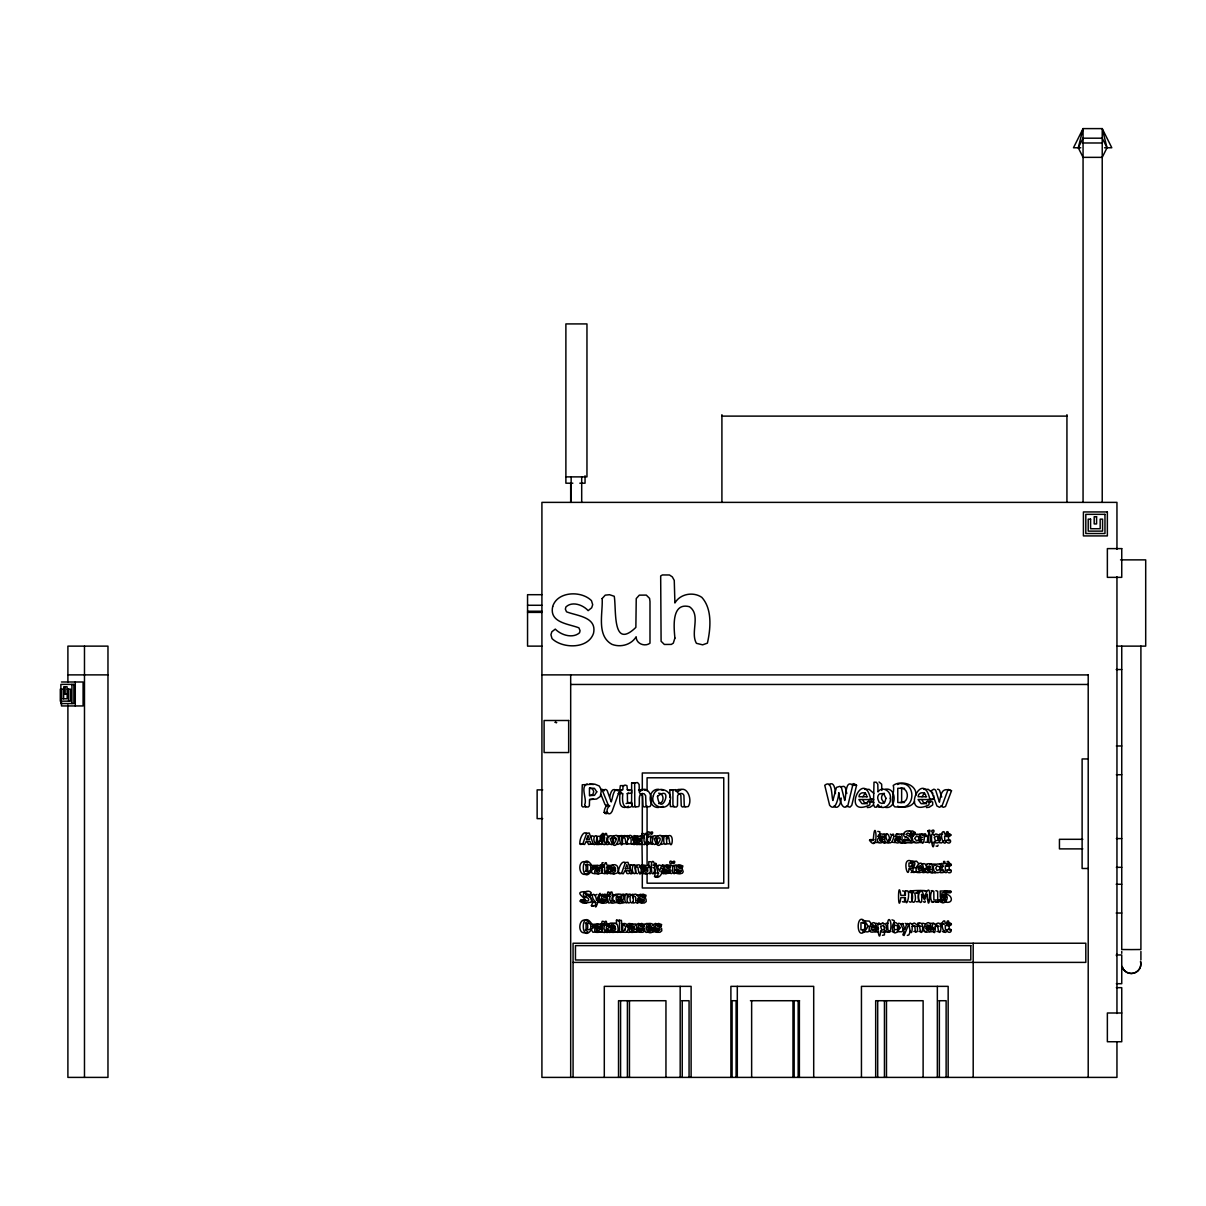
<?xml version="1.0" encoding="UTF-8"?>
<svg xmlns="http://www.w3.org/2000/svg" width="1206" height="1206" viewBox="0 0 1206 1206"><rect width="100%" height="100%" fill="white"/><g stroke="black" fill="none" stroke-linecap="round" stroke-linejoin="round"><path stroke-width="1.5" d="M925.394 901.199L924.881 902.329L923.208 901.726M642.949 928.017C642.557 924.324 647.486 921.821 650.049 924.625M943.77 892.139L944.916 890.661M932.449 872.42L932.208 865.652A2.894 2.578 -90 0 0 931.002 864.099C925.047 861.973 923.751 868.441 929.766 865.908C931.725 868.983 925.108 866.345 924.987 869.571C924.067 872.782 928.952 873.928 930.263 871.26C930.037 874.048 939.173 872.074 934.695 872.496M938.117 845.12L937.559 846.265L936.112 846.069M894.264 930.942L893.691 932.072L892.048 931.514M946.258 832.909L946.831 831.763A2.442 2.186 -90 0 1 947.916 831.763L948.489 834.039M946.891 922.168L947.464 921.007A2.442 2.186 -90 0 1 948.549 921.007L949.122 923.283M591.332 836.858L591.905 835.728L593.593 836.301M607.04 929.977C607.206 925.62 620.728 927.007 612.603 925.65C607.794 928.047 613.07 920.525 616.341 923.932A2.849 2.653 -90 0 1 617.593 925.454C619.281 932.585 617.125 931.65 613.658 932.374C607.809 933.263 610.387 925.198 615.256 927.113M944.569 930.942L943.997 932.072L942.368 931.514M627.829 843.28C624.015 848.451 627.256 833.783 622.507 838.713C622.658 856.607 615.844 829.291 622.447 837.07L622.959 836.406A2.97 2.759 -90 0 1 624.949 835.547L627.527 837.326C632.351 829.683 636.572 846.702 630.889 843.853C632.894 828.688 622.16 846.084 630.06 843.808M627.602 901.862C623.894 907.5 623.879 889.289 627.542 895.651L628.055 894.988A2.97 2.759 -90 0 1 630.045 894.128L632.622 895.907C636.662 890.239 640.959 899.631 637.673 902.977C633.527 903.822 638.155 893.872 633.225 896.857C634.416 905.585 628.959 904.485 630.241 896.661C626.472 894.128 625.793 904.681 629.638 902.751M666.496 843.28C662.757 848.934 662.833 830.648 666.436 837.115C676.31 828.823 671.094 857.18 668.893 837.763A2.095 1.96 -90 0 0 666.496 838.773L666.797 843.853L668.998 843.808M912.836 871.441L911.043 872.556M947.087 929.72C944.991 938.554 939.474 923.118 943.62 921.007A2.442 2.186 -90 0 1 944.69 921.007L945.263 923.283C953.388 920.841 953.283 927.716 945.233 925.258L945.444 929.992L947.087 929.72C953.539 926.721 951.519 934.831 947.509 931.575M946.001 834.039L946.921 835.08L945.986 836.014M946.454 840.476C944.358 849.31 938.856 833.859 942.986 831.763A2.442 2.186 -90 0 1 944.072 831.763L944.645 834.039C952.755 831.582 952.65 838.456 944.6 836.014L944.811 840.748L946.454 840.476C952.906 837.477 950.886 845.572 946.891 842.331M946.635 863.782L947.554 864.672L946.62 865.772M943.68 864.084L943.62 861.521A2.442 2.186 -90 0 1 944.69 861.506L945.263 863.782C953.373 861.31 953.237 868.23 945.233 865.772L945.444 870.506L947.087 870.219C951.986 867.355 952.83 874.033 948.308 872.647M946.635 923.283L947.554 924.324L946.62 925.258M937.771 899.993L938.871 901.108L937.771 902.329M600.181 866.104L600.724 865.094L604.598 865.034L605.186 862.803A2.412 2.246 -90 0 1 606.286 862.787L606.874 865.034L609.226 865.908L606.844 866.978L607.221 872.42L610.628 873.792M604.176 866.978L603.226 866.104L604.161 865.034M600.181 924.535L604.598 923.615L605.186 921.369A2.412 2.246 -90 0 1 606.286 921.369L606.874 923.615L609.226 924.474L606.844 925.56C605.126 930.308 607.839 929.856 609.332 930.926C606.724 935.615 602.322 928.891 604.598 925.56L601.146 925.56M609.859 896.269L605.925 894.837L610.266 894.324L610.854 892.093A2.412 2.246 -90 0 1 611.97 892.078L612.558 894.324L614.909 895.184L612.527 896.269C610.809 901.018 613.522 900.565 615.015 901.636C612.407 906.324 608.005 899.616 610.266 896.269L607.236 896.269L607.402 901.56L608.683 903.038L611.578 902.585M608.894 895.38L609.844 894.324M605.955 923.826L605.955 925.334M916.258 901.726L918.505 901.711L918.58 892.998L914.721 892.998C917.902 905.374 909.128 905.405 912.339 892.998C900.249 890.676 921.686 889.998 925.756 890.797L926.208 891.551M913.364 892.922L912.821 891.294L913.847 890.661M946.107 890.661L947.223 891.716L946.107 892.832M946.137 897.008L940.258 897.158L940.198 891.038L950.78 890.933L950.449 892.772L941.901 892.832L941.901 895.44C951.263 890.224 956.207 905.254 944.419 901.832M631.356 929.736L631.507 928.364L634.537 928.364C635.502 930.791 630.557 931.952 631.447 929.178L634.085 928.364M607.462 866.375L608.623 868.003L614.563 866.812L615.527 868.531L608.337 869.27L607.055 871.652L608.955 871.471L609.226 872.858L607.191 873.943L604.749 872.27L604.598 866.978L601.146 866.978M852.717 785.287L847.939 805.261C841.833 812.829 838.788 796.292 838.788 792.598C838.698 796.262 835.743 812.829 829.607 805.261L824.753 785.287C832.577 778.82 831.447 797.166 832.894 800.498L836.436 787.397L839.858 786.357A2.714 2.427 -90 0 1 841.622 788.317L844.728 800.467C846.25 797.317 845.074 778.805 852.717 785.287L856.562 785.287L851.798 805.261L850.004 807.161L846.356 806.181M604.236 902.435L601.598 903.173L598.282 901.952L598.598 900.385L599.955 901.138A4.131 3.844 -90 0 0 602.096 901.395L602.714 900.068L598.779 898.364M598.824 900.279L602.985 901.138A4.131 3.844 -90 0 0 605.126 901.395L605.744 900.068L601.824 898.364L601.598 895.787L604.734 894.128L607.809 895.274L607.251 897.038L603.166 896.179A3.256 3.045 -90 0 0 602.518 895.937M637.567 900.761L638.2 901.138A4.131 3.844 -90 0 0 640.341 901.395L640.959 900.068L637.507 898.802M637.07 900.279L641.23 901.138A4.131 3.844 -90 0 0 643.371 901.395L643.989 900.068L640.069 898.364L639.858 895.787L642.994 894.128L646.054 895.274L645.511 897.038L641.411 896.179A3.256 3.045 -90 0 0 640.763 895.937M639.361 930.504L639.542 929.344L636.09 928.092M635.652 929.57L639.813 930.429A4.131 3.844 -90 0 0 641.954 930.685L642.572 929.344L638.652 927.64L638.441 925.062L641.577 923.419L644.637 924.565L644.094 926.329L639.994 925.469M665.094 872.104L665.712 870.777L661.461 868.456M661.612 871.094L665.998 871.848A4.131 3.844 -90 0 0 668.139 872.104L668.757 870.777L664.823 869.074L664.612 866.496L667.747 864.838L670.807 865.983L670.265 867.747L666.179 866.903M656.35 930.504L656.531 929.344L653.079 928.092M651.933 930.565L652.642 929.57L656.803 930.429A4.131 3.844 -90 0 0 658.943 930.685L659.561 929.344L655.642 927.64L655.431 925.062L658.566 923.419L661.627 924.565L661.084 926.329L656.984 925.469M677.169 872.104L677.787 870.777L674.878 869.827M682.34 867.747L681.284 866.903A3.256 3.045 -90 0 0 679.385 866.632L678.782 867.958L682.325 869.225L683.229 871.727L682.355 873.159L679.732 873.883L676.415 872.662L676.717 871.094L678.074 871.848A4.131 3.844 -90 0 0 680.214 872.104L680.832 870.777L676.898 869.074L676.687 866.496L679.822 864.838L682.882 865.983L682.34 867.747L678.239 866.903M1102.224 502.374L1102.224 128.605L1107.018 147.765L1102.224 157.353L1083.063 157.353L1078.27 147.765L1083.063 128.605L1102.224 128.605L1111.811 147.765L1104.515 147.765M869.827 799.533L870.657 799.201C863.556 766.699 840.386 818.784 869.722 804.93L870.054 802.683L868.576 801.417L865.049 803.709L861.928 803.633L858.928 799.533L873.672 799.533M928.967 799.533L929.811 799.201C922.696 766.699 899.525 818.784 928.876 804.93L929.208 802.683L927.731 801.417L924.203 803.709L921.082 803.633L918.083 799.533L932.826 799.533L933.911 798.191L933.67 795.447M923.495 868.817C921.851 852.235 907.726 878.119 923.434 871.516L922.876 869.752L919.545 870.868L918.052 868.817L925.53 868.817M931.183 928.318C929.555 911.736 915.429 937.62 931.138 931.017L930.565 929.253L927.248 930.369L925.741 928.318L933.218 928.318M652.672 929.449C651.662 931.469 648.15 930.911 648.029 928.56C653.004 931.107 656.516 927.082 652.28 923.962C642.934 920.148 645.662 937.921 653.577 931.228L652.672 929.449L649.642 929.449L648.135 930.625M862.848 796.744L865.426 792.855M874.998 926.917L873.159 924.836L871.124 926.917L874.998 926.917L875.646 925.424M922.002 796.744L924.565 792.855M929.645 926.917L927.806 924.836L925.771 926.917L929.645 926.917L930.293 925.424M841.185 798.01C841.275 801.658 838.818 810.417 833.828 806.211M879.671 839.678C880.124 844.743 885.656 836.029 879.671 839.678L883.516 839.678M896.963 839.678C897.415 844.743 902.947 836.029 896.963 839.678L900.822 839.678M927.203 869.436C927.655 874.486 933.173 865.772 927.203 869.436L931.047 869.436M618.738 931.484L618.15 932.283A2.578 2.412 -90 0 1 617.08 932.268L616.537 931.695M648.074 927.188L650.155 925.138L652.039 927.188L646.356 927.188M607.251 897.038L606.196 896.179A3.256 3.045 -90 0 0 604.296 895.922L603.709 897.234L607.734 898.967L607.975 901.56L606.136 902.993L603.045 903.008L601.327 901.952L601.854 900.279M670.265 867.747L669.209 866.903A3.256 3.045 -90 0 0 667.31 866.632L666.722 867.958L671.094 870.295L670.28 873.159L663.014 873.732L661.265 871.471M666.059 873.732L664.34 872.662L664.868 871.003M904.304 839.406C908.796 843.868 911.495 836.979 904.651 836.934C900.807 832.788 908.404 828.462 911.254 832.381L910.5 834.446L907.741 833.029L905.932 834.386L910.726 837.085L911.615 840.235A3.09 2.759 -90 0 1 910.575 842.12L906.339 843.009L903.4 840.718L904.304 839.406L908.148 839.406L910.364 840.868M909.414 831.356L912.505 830.979L915.098 832.381L914.359 834.446L910.5 834.446M909.806 868.38L912.821 872.405L914.45 872.451C908.932 869.918 920.48 861.717 910.922 860.918C901.183 857.104 908.51 881.797 908.992 868.38L911.555 868.38M917.057 872.586L918.882 871.682L915.022 871.682M586.84 902.691L583.116 903.158L580.267 901.591L580.734 899.751L584.066 899.616C588.694 904.018 591.437 897.189 584.428 897.189C580.508 892.968 588.362 888.867 591.211 892.696L590.427 894.731L587.397 894.731L585.362 893.42M590.427 894.731C578.111 892.304 592.975 896.45 591.573 900.43A3.045 2.834 -90 0 1 590.503 902.284L585.196 902.947L583.297 901.591L584.066 899.616M609.739 796.955C610.251 794.196 611.879 787.005 616.1 790.382M621.829 928.53L623.08 930.369L624.693 930.339L625.01 929.193M927.776 836.949L927.324 842.225L925.183 842.27M910.394 930.836L908.947 934.876L907.334 935.404M586.613 839.527L588.061 835.351L589.523 839.527L586.493 839.527M625.341 868.817L626.803 864.642L628.266 868.817L625.221 868.817M903.867 928.997L901.982 931.741L897.611 931.741M582.212 843.853C576.619 848.12 582.121 828.673 586.659 833.602M582.86 843.733L586.689 833.256L589.237 833.014L593.277 844.019L591.257 844.215L590.035 841.502L586.146 841.502L584.593 844.456L579.83 843.733M620.653 873.521C615.361 875.993 621.075 858.205 625.386 862.878M621.603 873.023L625.417 862.546L627.964 862.305L632.004 873.31L629.984 873.506L628.778 870.777L624.874 870.777L623.321 873.747L618.572 873.023M897.354 836.195L894.927 842.572L892.546 842.285M947.645 790.759L942.007 805.94L939.474 807.281L936.926 805.985L931.228 790.759L933.7 789.252A2.563 2.291 -90 0 1 935.811 790.654L939.429 802.231C941.268 791.754 942.504 787.428 951.504 790.759L945.519 806.528L943.318 807.281L940.77 805.985M607.749 837.733L607.734 842.466M595.086 895.485L596.985 894.355M658.099 866.21L658.958 865.003L660.496 865.38M607.914 813.251C602.533 815.648 604.025 808.442 606.588 805.894L609.618 805.894C604.07 810.251 608.713 817.743 612.105 811.352L619.462 790.88C613.447 785.573 612.603 799.065 611.216 801.915L607.281 790.789A2.578 2.412 -90 0 0 605.126 789.448L602.563 790.94L608.125 804.749L609.618 805.894M593.035 906.324L591.407 905.706L592.734 902.435L595.764 902.435C593.171 920.434 606.181 877.109 596.563 900.445C595.191 889.757 588.347 894.807 595.764 902.435M656.984 875.873C652.25 880.244 657.813 868.697 652.913 867.4M657.451 876.415C660.345 874.621 650.32 851.195 659.576 871.154C665.576 851.979 664.355 882.898 654.421 876.415M933.429 901.726L932.54 902.405M587.005 841.502L588.603 844.456L593.412 843.718M915.957 931.469L913.816 931.514M921.128 931.469L918.987 931.514M926.314 931.469L924.173 931.514M939.067 931.469L936.926 931.514M1078.27 147.765L1083.063 138.193L1102.224 138.193L1107.018 147.765M922.62 839.572L918.761 839.572L916.786 841.034L914.661 838.426L916.786 835.894L918.761 837.356L922.62 837.356M943.378 869.963L939.851 869.315L937.017 870.596L935.75 868.184L937.032 865.818L939.851 867.099L943.378 866.466M619.417 843.808L617.743 844.411L617.14 843.28M624.723 843.808L622.522 843.853L621.678 837.748M663.39 843.808L661.732 844.411L661.129 843.28M647.532 836.331L649.733 836.301M649.733 843.808L647.532 843.853M910.545 861.762L916.545 861.144L918.791 863.722M919.108 836.617L918.655 839.466L919.786 840.853M898.244 925.801L898.244 929.585M940.198 866.36L940.183 870.054M881.933 842.346L884.918 842.662L884.676 835.909A2.894 2.578 -90 0 0 883.47 834.356C877.516 832.23 876.234 838.698 882.234 836.15C884.194 839.24 877.576 836.602 877.455 839.828C876.536 843.024 881.42 844.17 882.732 841.517L884.058 842.964L886.093 842.15M877.772 836.512L883.274 836.512M902.209 842.662L901.982 835.909A2.894 2.578 -90 0 0 900.761 834.356C894.807 832.23 893.525 838.698 899.525 836.15C901.5 839.24 894.867 836.602 894.746 839.828C893.827 843.024 898.711 844.17 900.038 841.517C900.038 844.17 909.083 842.783 904.198 842.481M942.655 901.666L931.303 901.726M943.816 840.853L941.63 842.934L939.097 842.632M900.716 923.932L902.721 923.464L904.922 929.494L906.927 923.495L908.932 923.886L904.063 935.539L902.857 934.831L904.153 931.514L900.716 923.932L903.279 923.932M635.396 925.062L638.532 923.419L641.607 924.565M673.657 866.496L675.39 865.034L678.737 865.154M652.386 925.062L655.521 923.419L658.597 924.565M599.638 868.531C594.769 866.617 592.191 874.697 598.04 873.792C601.523 873.084 603.663 874.003 601.975 866.873A2.849 2.653 -90 0 0 600.724 865.35C581.171 866.918 610.236 867.536 596.608 868.531M632.969 838.713L634.462 837.522M642.301 865.742L641.924 837.582A2.849 2.653 -90 0 0 640.688 836.06C622.643 838.441 652.868 837.492 632.668 839.979M593.02 926.57L593.955 925.65M599.638 927.113C594.769 925.198 592.191 933.263 598.04 932.374C601.523 931.65 603.663 932.585 601.975 925.454A2.849 2.653 -90 0 0 600.724 923.932C582.694 926.298 612.919 925.364 592.719 927.836M613.839 924.324A2.849 2.653 -90 0 0 613.296 923.932C610.04 920.525 604.764 928.047 609.573 925.65M647.547 868.531C642.677 866.617 640.1 874.697 645.949 873.792C649.416 873.084 651.572 874.003 649.883 866.873A2.849 2.653 -90 0 0 648.632 865.35C630.331 867.611 660.481 867.024 641.351 868.953M627.648 926.57L628.582 925.65M634.266 927.113C629.396 925.198 626.819 933.263 632.668 932.374C636.15 931.65 638.291 932.585 636.602 925.454A2.849 2.653 -90 0 0 635.351 923.932C617.05 926.178 647.2 925.59 628.07 927.535M592.734 902.435L589.206 894.958L590.895 894.279M617.201 790.699L622.869 789.674L623.005 786.402L624.949 785.046L626.909 785.603L627.437 789.674L631.673 790.096L631.658 793.111L627.376 793.578L627.482 802.096L628.341 803.362L630.301 803.226C632.743 800.588 633.029 807.281 630.075 807.176C621.783 809.784 622.175 798.583 622.869 793.578L618.165 793.458M600.407 836.255C603.905 833.753 603.286 844.366 601.417 844.471C599.548 842.451 599.352 844.773 596.653 844.577C589.9 839.708 597.573 828.597 597.573 842.421C603.271 843.28 596.216 831.763 604.764 835.743L605.352 833.512A2.412 2.246 -90 0 1 606.452 833.512L607.04 835.743L609.392 836.617L607.01 837.703C605.291 842.436 608.005 841.984 609.497 843.054C606.889 847.743 602.487 841.034 604.764 837.703L601.312 837.703M640.205 836.255L644.547 835.743L645.135 833.512A2.412 2.246 -90 0 1 646.25 833.512L646.838 835.743L649.19 836.617L646.808 837.703C645.089 842.436 647.788 841.984 649.295 843.054C646.687 847.743 642.285 841.034 644.547 837.703L641.095 837.703M671.983 862.908C669.013 866.014 668.998 858.717 671.983 861.823M912.173 926.298C916.002 922.605 914.51 930.489 915.671 932.087C919.771 932.645 914.947 924.429 919.485 925.319C921.49 945.293 926.66 915.746 917.057 924.881L914.54 923.087A3.015 2.683 -90 0 0 912.61 923.962L912.113 924.64C905.676 916.726 912.309 944.434 912.173 926.298L916.017 926.298M599.186 836.301L597 836.331L596.216 842.24M606.362 843.567C602.759 847.29 600.181 840.748 601.719 837.703M646.16 843.567C642.557 847.29 639.979 840.748 641.517 837.703M606.196 931.439C602.593 935.163 600.03 928.605 601.553 925.56M871.094 802.367L871.802 801.327L873.898 802.683M930.248 802.367L930.957 801.327L932.675 802.08L932.72 804.93L929.193 807.236L926.404 807.568M878.179 929.208L875.601 929.208C870.777 933.429 867.627 924.58 878.571 928.318M631.808 837.1L634.281 835.607L637.642 836.06A2.849 2.653 -90 0 1 638.185 836.467M639.753 866.375L642.225 864.898L645.587 865.35M626.472 924.957L628.944 923.479L632.321 923.932A2.849 2.653 -90 0 1 632.849 924.324M881.526 806.226L880.591 807.1A5.246 4.688 -90 0 1 878.511 807.07L877.44 805.894M596.307 871.757L596.88 869.782M611.924 871.757L612.482 869.782M636.255 842.466L636.828 840.507M596.307 930.323L596.88 928.364M611.924 930.323L612.482 928.364M622.447 900.158C621.437 902.178 617.924 901.621 617.804 899.269C622.778 901.817 626.291 897.792 622.04 894.671C612.708 890.857 615.437 908.646 623.351 901.937L622.447 900.158L619.402 900.158L617.909 901.334M914.495 801.568C910.726 808.668 901.304 807.176 894.701 806.844C889.38 801.719 895.169 791.724 893.254 785.468C900.173 779.935 917.163 783.9 915.867 795.312M651.737 837.733L654.3 835.698L657.737 836.12M944.765 871.199L943.107 872.586L940.499 872.692M924.414 836.406C923.51 854.707 916.741 828.477 923.479 835.517L923.781 834.808A2.095 1.869 -90 0 1 925.424 833.828L926.705 836.075L924.414 836.406L928.258 836.406M598.854 895.304L602.774 894.204M637.1 895.304L641.034 894.204M950.313 840.476L948.655 840.748L948.459 836.014M950.931 870.219L949.288 870.506L949.077 865.772M950.931 929.72L949.288 929.992L949.077 925.258M938.886 836.255L938.69 840.461M943.589 899.631L944.358 899.028A3.769 3.377 -90 0 0 945.594 900.189M873.581 804.93L870.054 807.236L867.265 807.568M631.175 802.337L626.125 803.513M889.621 931.047L887.993 932.193L885.475 931.876M625.025 836.542L627.21 835.547L629.411 836.467M630.12 895.123L632.999 894.189M592.221 924.429L597.694 923.932A2.849 2.653 -90 0 1 598.221 924.324M621.663 930.339L622.884 927.957L621.663 925.59M624.693 930.339L625.778 926.932L624.693 925.59L622.628 925.786A2.291 2.126 -90 0 0 621.829 928.53M596.457 843.748L594.317 844.637L592.071 843.642M608.397 836.813L610.326 835.698L613.764 836.12M614.608 843.386L611.487 844.652L608.382 843.386M658.597 843.386L654.27 844.517L651.722 842.466M675.496 791.03L678.164 789.478L681.164 789.402M663.933 836.421L666.059 835.547L668.32 836.542M612.392 842.497L613.748 840.115L612.392 837.688M656.365 842.497L657.572 839.059L655.491 837.507M870.4 930.504L867.868 931.906L862.833 931.65M897.626 784.518L899.405 783.734M903.4 842.15L901.168 843.024L899.224 842.346M862.787 920.811L869.315 921.113L871.742 924.535M828.914 784.699C834.341 780.523 835.276 790.352 835.441 793.518M588.799 872.134C578.202 882.038 576.001 855.732 587.684 862.893M881.933 838.743L883.184 838.019M899.224 838.743L900.49 838.019M877.787 831.401L879.837 831.778L879.898 838.577M902.57 890.887L904.636 891.279L904.711 895.349M928.545 834.024L927.972 841.698L929.223 842.904L930.173 842.225L930.233 835.17L928.545 834.024A2.095 1.869 -90 0 1 929.268 833.828L929.871 833.934M947.147 861.747L947.464 861.521A2.442 2.186 -90 0 1 948.549 861.506L949.122 863.782M636.391 843.748L634.1 844.607L632.11 843.929M596.442 931.605L593.02 932.298L591.422 929.977M612.045 931.605L609.754 932.464L607.764 931.786M631.055 931.605L628.763 932.464L626.788 931.786M888.762 839.21L888.762 842.662L886.907 842.481M852.19 784.292L853.818 783.583L856.562 785.287M674.048 806.543L670.43 806.603L669.888 801.086M669.843 865.245L671.652 865.215M624.316 902.751C620.321 904.786 620.336 892.289 624.045 894.581M634.959 902.751L633.497 902.993L632.879 901.862M585.935 806.513L582.754 806.98L581.714 805.789L582.272 784.789L594.754 784.141L599.276 786.01L601.402 790.005L600.287 796.488L596.563 799.05L589.523 799.533L589.387 805.759L588.302 806.98L585.799 806.98L584.624 804.749C587.608 799.518 579.739 786.659 587.171 784.021M635.773 806.543L632.833 806.995L631.627 804.749L631.627 782.89L635.441 783.222M646.959 806.543L644.019 806.995L642.949 805.879L642.617 795.674L639.843 793.473M685.234 806.543L682.295 806.995L681.224 805.879L680.893 795.643A2.925 2.729 -90 0 0 678.104 793.458M891.988 919.831L894.159 920.63L894.264 925.334M932.027 830.361C936.007 828.582 933.067 835.441 931.695 831.326M627.045 807.176L628.507 806.211M634.658 782.89L637.537 782.543L639.12 784.458L639.331 792.402C647.456 782.317 654.933 799.382 650.004 806.543L647.064 806.995L645.994 805.879L645.647 795.674L644.11 793.714C636.662 792.448 640.552 802.623 638.803 806.543L635.864 806.995L634.793 805.879L634.658 782.89L631.627 782.89M669.888 797.407L669.888 790.051L673.461 790.156M672.918 790.051L675.662 789.659L677.455 792.402C685.732 782.332 693.269 799.216 688.264 806.543L685.325 806.995L684.254 805.879L683.923 795.643A2.925 2.729 -90 0 0 682.4 793.714A4.191 3.904 -90 0 0 677.591 795.734L677.471 805.789L676.445 806.98L674.139 806.995L672.918 804.749L672.918 790.051L669.888 790.051M630.135 870.732L630.135 865.23L631.929 865.275M633.18 865.23L634.537 865.034L635.441 866.405C645.316 858.114 640.1 886.47 637.914 867.054A2.095 1.96 -90 0 0 635.502 868.064C637.1 878.465 629.818 872.662 633.18 865.23L630.135 865.23M616.462 923.856L616.462 920.223L618.693 921.007M616.462 920.223L621.422 920.389L621.829 924.836C625.01 920.706 630.15 926.6 627.693 930.323C626.306 934.921 621.874 929.977 621.18 932.283A2.578 2.412 -90 0 1 620.11 932.268L619.206 931.59M649.597 834.024C646.235 835.939 647.486 829.547 649.853 832.547M643.567 872.149L644.773 869.782L647.818 869.782C648.783 872.209 643.838 873.385 644.728 870.596L647.366 869.782M628.628 793.111L627.18 793.578M941.313 897.55L943.469 896.827L945.398 897.897L944.961 900.083L942.519 900.505A3.769 3.377 -90 0 1 940.514 899.028L939.745 899.631C943.454 909.731 953.253 892.53 941.901 895.44M878.465 842.466L873.958 842.481M662.26 865.607L666.662 865.154M884.495 793.337L883.38 793.895A4.643 4.146 -90 0 0 881.842 799.457L884.269 803.211M917.6 867.385L912.294 867.958M642.481 902.435L637.07 902.525M641.064 931.725L635.652 931.816M658.054 931.725L652.642 931.816M910.832 833.12L910.048 835.125L913.455 836.376M922.605 842.557L918.414 842.497M840.868 786.749L843.703 786.357A2.714 2.427 -90 0 1 845.481 788.317L846.808 793.518M623.321 931.937L619.567 931.695L619.492 920.223M930.037 864.174L934.846 864.099A2.894 2.578 -90 0 1 935.766 865.034M921.881 864.189L923.977 863.586L926.811 864.808M592.749 865.426L597.694 865.35M608.352 865.426L613.296 865.35M939.519 864.174C944.871 862.079 939.971 864.747 943.047 865.772C938.796 870.506 948.459 875.888 947.087 870.219M926.645 872.164L922.937 872.692M934.348 931.665L929.6 931.771M640.115 900.279L639.572 901.952L641.29 903.008L644.396 902.993L646.22 901.56L645.994 898.967L641.954 897.234L642.557 895.922A3.256 3.045 -90 0 1 644.441 896.179L645.511 897.038M638.698 929.57L638.155 931.243L639.873 932.298L642.979 932.283L644.803 930.851L644.577 928.243L640.537 926.525L641.14 925.213A3.256 3.045 -90 0 1 643.039 925.469L644.094 926.329M655.687 929.57L655.144 931.243L656.863 932.298L659.968 932.283L661.793 930.851L661.566 928.243L657.526 926.525L658.129 925.213A3.256 3.045 -90 0 1 660.029 925.469L661.084 926.329M619.658 902.57L614.774 902.676M649.883 931.861L646.069 932.389L643.476 930.399M870.189 839.617L869.481 840.235C880.109 855.265 874.908 812 873.31 840.296L871.501 840.733L870.189 839.617L874.033 839.617M592.719 869.27L594.332 868.727M638.517 790.051L642.873 789.402M660.994 807.206L663.089 806.332M633.557 865.23L636.904 865.395M876.536 928.318C874.893 911.736 860.783 937.62 876.491 931.017L875.601 929.208M587.639 931.575C576.016 938.63 578.187 912.399 588.83 922.304M585.272 871.395L586.538 870.943A2.925 2.729 -90 0 0 587.699 869.42L587.699 866.466A2.909 2.714 -90 0 0 586.538 864.958L585.302 864.506M890.345 834.085L892.229 835.245M585.272 929.977L586.538 929.509A2.925 2.729 -90 0 0 587.699 928.002L587.699 925.032A2.909 2.714 -90 0 0 586.538 923.54L585.302 923.072M905.193 923.329L907.093 924.459M600.829 789.749L602.08 789.448A2.578 2.412 -90 0 1 604.251 790.789M652.853 865.079L654.27 865.215M628.447 873.672L626.954 873.506L625.733 870.777M658.627 803.543C664.476 803.437 664.491 793.262 658.627 793.186M593.518 799.05L589.734 799.533M948.248 789.417L951.504 790.759M896.284 834.009L897.761 834.416M882.475 923.299L883.501 923.268M932.509 890.586C930.022 892.38 929.811 900.716 932.751 902.329M935.916 890.661L937.665 891.279L937.725 899.993M920.48 890.586C914.208 896.706 923.419 911.811 921.535 894.324L924.459 899.812L927.399 894.234C928.394 922.183 933.459 872.782 924.474 897.053L921.897 890.797M923.826 890.676L925.756 890.797M631.899 873.687L630.406 873.506M650.562 873.687L649.416 873.702M637.477 873.687L635.803 873.129L634.884 867.054M671.335 873.687L669.586 872.571M598.9 873.717L597.543 873.611M614.517 873.717L613.145 873.611M646.808 873.717L645.436 873.611M605.171 873.777L602.201 873.204L601.553 866.978M917.027 892.998L918.128 891.852L917.027 890.661M922.741 923.193L925.68 924.022M622.01 789.674L620.125 791.799L622.04 793.578M604.327 835.743L603.377 836.813L604.342 837.703M644.125 835.743L643.175 836.813L644.14 837.703M910.756 866.481L912.64 864.732L910.711 862.983M604.161 923.615L603.226 924.67L604.176 925.56M939.806 833.949L942.534 834.401M886.169 923.193L888.008 923.223M864.732 789.372L869.119 789.342L873.792 793.307M923.886 789.372L928.273 789.342L932.931 793.307M875.918 923.238L879.852 924.309M930.565 923.238L933.715 923.645M589.628 795.598L592.704 794.633L593.744 791.829L592.704 789.041L589.598 788.106M919.424 833.979L923.118 834.718M940.876 923.178L943.439 923.645M898.666 923.223L902.842 924.369M885.355 789.252C897.143 786.975 896.947 809.784 885.219 807.342M678.194 873.702L673.37 872.662M658.657 789.282C647.381 788.679 647.321 808.035 658.582 807.492M878.571 932.163L874.953 931.771M932.238 872.677L930.293 872.601M931.213 890.646L933.806 891.279L933.881 899.993L941.63 899.993M595.01 873.792L592.161 873.219L591.422 871.41M642.919 873.792L639.512 872.42M900.686 807.07C915.429 808.306 915.686 782.543 900.837 783.734M584.201 901.153C590.865 900.143 569.202 890.963 587.051 891.747M639.421 840.507L636.783 841.306C635.894 844.094 640.838 842.919 639.873 840.507L636.376 840.507M599.457 869.782L596.819 870.596C595.93 873.385 600.874 872.209 599.91 869.782L596.427 869.782M615.075 869.782L612.437 870.596C611.548 873.385 616.492 872.209 615.527 869.782L612.045 869.782M599.457 928.364L596.819 929.178C595.93 931.952 600.874 930.791 599.91 928.364L596.427 928.364M615.075 928.364L612.437 929.178C611.548 931.952 616.492 930.791 615.527 928.364L612.045 928.364M639.602 839.24C632.894 837.16 633.647 847.667 639.421 843.748C643.16 843.944 640.13 845.587 637.024 843.703M615.256 868.531C610.387 866.617 607.809 874.697 613.658 873.792C617.125 873.084 619.281 874.003 617.593 866.873A2.849 2.653 -90 0 0 616.341 865.35C614.351 863.195 607.643 866.692 611.879 867.973M930.293 866.797L926.66 866.782M900.656 802.518L904.56 801.462A5.94 5.306 -90 0 0 906.852 798.387C908.51 794.03 906.023 787.835 900.716 788.272M862.38 929.811L864.34 929.283A2.97 2.653 -90 0 0 865.486 927.746L865.486 924.731A2.955 2.638 -90 0 0 864.355 923.208L862.411 922.68M884.043 833.904L887.315 834.356M901.334 833.904L903.972 834.07M1121.746 646.13L1121.746 949.514L1131.318 949.589L1140.906 949.514L1140.906 646.13M918.761 837.356C923.178 832.668 909.369 833.029 912.716 839.708C912.339 845.21 923.103 842.692 918.761 839.572M939.851 867.099C944.268 862.411 930.444 862.787 933.791 869.466C933.429 874.953 944.177 872.451 939.851 869.315M1083.063 142.986L1102.224 142.986M1080.772 147.765L1073.476 147.765L1083.063 128.605L1083.063 502.374M721.912 416.115L1066.933 416.115M565.885 476.883L586.96 476.883L586.96 323.917L565.885 323.917L565.885 483.199L572.85 483.199M579.815 483.199L585.046 483.199L585.046 475.782M1120.54 559.87L1145.7 559.87L1145.7 646.13L1116.952 646.13M541.916 594.694L527.55 594.694L527.55 646.13L541.916 646.13M527.55 605.276L541.916 605.276M527.55 611.231L541.916 611.231M527.55 612.392L541.916 612.392M1116.183 669.541L1121.746 669.541M67.898 674.878L107.967 674.878M541.916 674.878L1088.204 674.923M61.461 681.993L83.093 681.993L83.093 705.947L61.461 705.947L61.461 702.254M570.679 684.465L1088.204 684.465M67.204 689.169L70.551 689.169L70.551 701.153L60.3 701.153L60.3 689.169L63.632 689.169L63.632 698.756M67.099 693.963L63.752 693.963L63.752 686.772L67.099 686.772L67.204 698.756L61.687 698.756L61.687 689.169M1116.349 745.971L1121.746 745.971M1088.204 758.951L1082.114 758.951L1082.114 868.486L1088.204 868.486M1116.349 774.734L1121.746 774.734M904.56 788.272L897.777 788.272L897.777 802.518L904.5 802.518M542.7 789.885L537.137 789.885L537.137 818.633L542.7 818.633M867.491 796.744L859.004 796.744C858.943 791.558 867.099 791.317 866.737 796.744M926.63 796.744L918.143 796.744C918.098 791.558 926.253 791.317 925.876 796.744M870.657 799.201L873.234 799.201M929.811 799.201L933.655 799.201M867.958 801.327L871.802 801.327M927.097 801.327L930.957 801.327M600.92 794.392L605.095 804.749L608.683 805.533M603.935 812.422L606.98 812.422M911.435 833.06L915.294 833.06M921.263 834.235L923.826 834.235M946.921 834.914L950.78 834.914M946.921 835.08L950.78 835.08M620.186 835.939L617.14 835.939L619.236 836.451M664.159 835.939L661.129 835.939L663.225 836.436M895.063 836.512L900.279 837.024L896.42 837.024M879.129 837.024L882.973 837.024M633.18 838.683L636.225 838.683M1116.349 838.577L1121.746 838.577M1082.807 839.301L1059.441 839.301L1059.441 848.888L1082.807 848.888M596.94 841.411L599.97 841.411M605.879 842.074L608.909 842.074M645.677 842.074L648.707 842.074M884.918 842.662L888.762 842.662M590.247 844.019L593.277 844.019M602.291 844.2L598.372 844.471L597.06 843.537M947.554 864.823L951.398 864.823M600.181 865.953L603.226 865.953M1116.349 867.325L1121.746 867.325M607.447 867.461L610.477 867.461M639.738 867.461L642.768 867.461M593.231 867.973L596.261 867.973M641.14 867.973L644.17 867.973M923.902 868.652L927.761 868.652L927.761 866.767M922.56 869.707L925.123 869.707M665.712 870.777L668.757 870.777M677.787 870.777L680.832 870.777M605.714 871.365L608.759 871.365M665.908 871.275L668.938 871.275M677.983 871.275L681.013 871.275M665.818 871.652L668.848 871.652M677.893 871.652L680.923 871.652M661.114 871.983L664.159 871.983M914.932 871.998L918.776 871.998M655.265 872.963L658.778 873.144M1116.183 884.269L1121.746 884.269M908.902 891.762L912.746 891.762M918.128 891.762L920.691 891.762M947.223 891.716L951.067 891.716M908.902 891.852L912.746 891.852M947.223 891.807L951.067 891.807M622.236 894.52L625.266 894.52M589.206 894.958L592.236 894.958M605.864 895.244L608.894 895.244M940.514 899.028L944.358 899.028M602.714 900.068L605.744 900.068M640.959 900.068L643.989 900.068M602.894 900.565L605.94 900.565M641.14 900.565L644.185 900.565M611.397 900.656L614.427 900.656M580.101 900.912L583.131 900.912M602.804 900.927L605.834 900.927M641.049 900.927L644.094 900.927M598.116 901.274L601.146 901.274M938.871 901.183L941.434 901.108M592.252 902.254L595.297 902.254M591.407 905.706L594.437 905.706M1116.183 913.032L1121.746 913.032M947.554 924.158L951.398 924.158M941.705 924.369L944.268 924.218M947.554 924.324L951.398 924.324M606.196 924.64L609.226 924.474M607.447 926.042L610.477 926.042M629.487 926.042L626.758 926.344M917.344 926.298L921.188 926.298M935.283 926.359A2.126 1.899 -90 0 1 937.62 925.334C939.685 945.007 944.916 916.334 935.208 924.67C928.906 916.575 935.313 944.449 935.283 926.359L939.127 926.359M593.231 926.555L596.261 926.555M608.849 926.555L611.879 926.555M627.859 926.555L630.889 926.555M931.605 928.153L934.183 928.153M651.029 928.394L654.059 928.394M930.263 929.208L934.107 929.208M639.542 929.344L642.572 929.344M656.531 929.344L659.561 929.344M605.714 929.947L608.759 929.947M639.738 929.856L642.768 929.856M656.727 929.856L659.757 929.856M639.647 930.218L642.677 930.218M656.637 930.218L659.667 930.218M602.216 932.117L597.076 931.56M617.834 932.117L612.693 931.56M636.843 932.117L631.703 931.56M1116.349 954.956L1121.746 954.956L1121.746 983.704L1116.349 983.704M573.076 962.388L1085.807 962.388L1085.807 943.228L573.076 943.228L573.076 1077.395M1116.349 987.669L1121.746 987.669L1121.746 1041.743L1107.364 1041.743L1107.364 1012.995L1121.746 1012.995M681.948 1000.724L689.063 1000.724L689.063 1077.395M750.434 1000.724L799.548 1000.724M939.007 1000.724L946.122 1000.724L946.122 1077.395M589.704 784.021L593.473 784.518M618.03 894.264C614.171 893.133 611.427 897.927 613.251 901.108M627.226 789.674L628.989 790.639M627.904 894.249L626.999 894.128A2.97 2.759 -90 0 0 625.025 894.988M621.392 923.419L624.09 924.64M919.258 923.208L918.384 923.087A3.015 2.683 -90 0 0 917.676 923.178M619.402 900.158L620.487 900.837M649.642 929.449L650.773 930.519M643.13 866.722L644.773 868.531M610.839 866.722L612.482 868.531M932.841 842.904L931.876 842.27M926.54 803.889L923.585 802.864L921.927 799.533M867.385 803.889L864.446 802.864L862.787 799.533M625.04 807.492C617.894 807.598 620.08 797.92 619.839 793.578M928.303 899.812L927.113 898.983M910.545 890.586C913.243 891.762 913.635 904.802 909.264 901.726M936.595 902.329L935.434 901.485M945.172 897.55L943.861 896.691M879.053 782.001L881.646 784.171L881.857 790.488M899.57 807.07L897.701 806.196M584.985 896.133L586.478 896.631M605.638 805.533L606.588 805.894M661.024 789.568L663.119 790.427M908.48 842.451L911.254 843.084L914.419 842.12A3.09 2.759 -90 0 0 914.902 841.592M628.145 802.337L629.08 803.241M923.389 870.868L921.897 868.817M876.445 930.369L874.953 928.318M635.864 837.537L636.828 839.24M653.773 930.429L652.642 929.57M644.094 789.779L645.135 790.427M623.879 785.603L620.351 785.649L619.839 789.674M882.475 935.313L884.42 934.906L884.48 930.731M650.727 861.808L648.798 861.642L648.798 867.114M624.105 836.587L621.919 835.547A2.97 2.759 -90 0 0 619.929 836.406M930.429 929.977L929.6 928.318M605.909 871.471L606.301 872.345M596.412 867.114L596.88 868.531M631.04 925.695L631.507 927.113M612.03 925.695L612.482 927.113M596.412 925.695L596.88 927.113M648.451 925.695L649.009 927.188M618.226 896.405L618.784 897.912M643.733 834.085L643.22 833.512A2.412 2.246 -90 0 0 642.105 833.512L641.517 835.743M603.935 834.085L603.422 833.512A2.412 2.246 -90 0 0 602.307 833.512L601.719 835.743M603.784 921.942L603.256 921.369A2.412 2.246 -90 0 0 602.141 921.369L601.553 923.615M902.39 901.711L904.44 902.103L904.711 897.611M666.33 838.14L666.722 839.512M632.532 896.661L632.879 897.957M627.21 896.661L627.557 898.018M615.271 837.733L615.678 838.848M927.731 929.057L928.123 930.173M873.084 929.057L873.476 930.173M941.705 797.06L939.655 790.654A2.563 2.291 -90 0 0 937.544 789.252M884.616 929.042L884.48 926.555M609.527 893.224L608.94 892.078A2.412 2.246 -90 0 0 607.824 892.093L607.236 894.324M627.708 838.622L627.798 839.376M906.008 836.632L906.053 837.477M1140.906 951.428L1140.906 959.916M1121.746 951.428L1121.746 953.313M1116.952 549.348L1116.952 502.374L541.916 502.374L541.916 1077.395L1116.952 1077.395L1116.952 1041.698M1116.952 576.754L1116.952 1013.507M1088.204 674.878L1088.204 1077.395M1066.933 414.683L1066.933 502.374M973.197 943.228L973.197 1077.395M948.157 1077.395L948.157 986.357L861.446 986.357L861.446 1077.395M945.745 892.832L945.745 895.44M939.368 1000.724L939.368 1077.395M937.348 986.357L937.348 1077.395M923.118 1077.395L923.118 1000.724L875.677 1000.724L875.677 1077.395M901.636 788.272L901.636 802.518M886.485 1000.724L886.485 1077.395M884.45 1000.724L884.45 1077.395M877.697 1000.724L877.697 1077.395M813.703 1077.395L813.703 986.357L730.896 986.357L730.896 1077.395M799.382 1000.724L799.382 1077.395M798.176 1000.724L798.176 1077.395M794.166 1000.724L794.166 1077.395M792.975 1000.724L792.975 1077.395M751.64 1000.724L751.64 1077.395M737.303 986.357L737.303 1077.395M736.097 1077.395L736.097 1000.724L732.087 1000.724L732.087 1077.395M721.912 414.683L721.912 502.374M691.113 1077.395L691.113 986.357L604.296 986.357L604.296 1077.395M682.234 1000.724L682.234 1077.395M680.184 986.357L680.184 1077.395M665.953 1077.395L665.953 1000.724L618.527 1000.724L618.527 1077.395M647.456 836.858L647.456 841.682M647.079 790.955L647.079 777.78L723.751 777.78L723.751 883.199L647.079 883.199L647.079 873.792M647.079 806.015L647.079 864.385M642.301 789.689L642.301 772.986L728.545 772.986L728.545 887.993L642.301 887.993L642.301 873.159M642.301 793.397L642.301 834.205M629.457 1000.724L629.457 1077.395M627.406 1000.724L627.406 1077.395M620.577 1000.724L620.577 1077.395M601.553 865.034L602.141 862.803A2.412 2.246 -90 0 1 603.256 862.787M581.699 476.883L581.699 502.374M571.147 476.883L571.147 502.374M570.679 483.199L570.679 502.374M570.679 674.878L570.679 1077.395M84.48 646.13L84.48 1077.395M75.269 681.993L75.269 705.947M71.923 684.39L71.923 703.55M68.591 689.169L68.591 701.153M67.898 682.4L67.898 646.13L107.967 646.13L107.967 1077.395L67.898 1077.395L67.898 704.967M65.139 686.772L65.139 693.963M1116.424 955.589A9.618 1.055 -90 0 1 1117.223 954.609M590.97 867.928L590.744 869.42A2.925 2.729 -90 0 1 589.568 870.943L586.086 871.456L586.086 864.446L589.583 864.958A2.909 2.714 -90 0 1 590.744 866.451L590.97 867.928M590.97 926.494L590.744 928.002A2.925 2.729 -90 0 1 589.568 929.509L586.086 930.037L586.086 923.027L589.583 923.54A2.909 2.714 -90 0 1 590.744 925.032L590.97 926.494M555.212 722.288L556.554 722.575L555.212 722.288M890.314 798.266C891.747 805.111 881.827 811.472 877.968 804.432L876.732 807.1A5.246 4.688 -90 0 1 874.652 807.07L873.461 804.749L874.003 782.212L876.295 782.227L877.802 784.171L877.998 791.95C882.144 785.362 891.686 791.468 890.314 798.266M886.787 927.685C887.51 931.107 882.521 934.288 880.636 930.731C879.31 948.519 875.179 915.128 880.576 924.806A3.015 2.683 -90 0 1 882.325 923.193L885.777 924.339L886.787 927.685M940.424 838.426C941.147 841.863 936.158 845.044 934.258 841.487C932.947 859.275 928.801 825.884 934.213 835.562A3.015 2.683 -90 0 1 935.962 833.949L939.414 835.095L940.424 838.426M552.68 606.588C549.107 622.778 568.523 623.788 578.925 627.844L580.071 630.723L579.528 632.803C572.669 638.803 561.076 635.095 555.273 629.11L551.835 631.778L550.931 634.748L552.016 638.577C562.448 648.753 588.242 649.31 593.533 633.24C597.06 616.794 577.026 615.98 566.519 611.804L565.358 609.136L565.9 606.98C572.141 600.92 582.98 604.854 588.151 610.643L591.679 607.779L592.689 604.688L591.468 600.663C581.458 590.443 557.262 591.196 552.68 606.588M868.064 926.208C855.024 950.283 854.858 902.224 868.064 926.208M900.158 927.716C889.817 945.625 889.907 909.761 900.158 927.716M593.397 867.913C579.996 891.731 579.845 844.185 593.397 867.913M593.397 926.479C579.996 950.298 579.845 902.766 593.397 926.479M610.372 838.833C615.904 858.898 625.251 824.964 610.372 838.833M653.32 795.839C649.371 806.92 667.581 812.407 669.993 800.905C673.943 789.855 655.732 784.367 653.32 795.839M654.361 838.833C659.893 858.898 669.24 824.964 654.361 838.833M905.42 891.279L905.359 895.349L900.852 895.349C897.777 875.285 897.807 917.751 900.852 897.611L905.359 897.611C905.932 913.53 912.324 886.681 905.42 891.279M890.405 930.942C890.676 932.555 887.857 932.555 888.144 930.942C885.701 913.56 892.953 918.158 890.405 930.942M650.562 836.331L650.562 843.853L652.25 844.396L652.763 836.301L650.562 836.331M654.18 872.571C654.421 874.169 651.587 874.169 651.843 872.571C649.325 855.491 656.788 859.953 654.18 872.571M672.692 865.622L672.692 873.129L674.365 873.687L674.893 865.591L672.692 865.622M602.156 598.568C603.06 612.98 596.156 635.577 611.924 644.336C620.547 647.697 631.251 644.893 636.165 636.768C636.029 643.718 644.758 647.109 649.989 643.22L649.989 601.568L649.567 598.372L646.295 595.101L639.316 595.146L636.24 598.568L635.864 627.391C611.834 650.637 616.552 609.181 614.231 596.277L609.543 594.709L605.231 595.146L602.156 598.568M885.958 798.297L884.842 802.065L881.933 803.498L879.159 802.352L877.998 799.457A4.643 4.146 -90 0 1 879.536 793.895L883.576 793.503L885.958 798.297M884.616 927.7L884.058 929.585L881.827 930.143L880.636 926.555L883.41 925.303L884.616 927.7M938.238 838.456L937.695 840.341L935.464 840.899L934.258 837.311L937.047 836.044L938.238 838.456M674.908 638.08L673.31 643.145L671.335 644.411L664.355 644.456L661.099 641.26L660.677 575.955L662.395 574.945L669.466 574.976L672.33 576.905L674.26 580.403L674.908 602.985C680.169 593.789 693.314 591.468 701.817 597.362C712.505 609.105 710.59 628.944 707.409 643.145L702.646 644.833L696.435 643.326C690.043 632.441 701.214 614.985 689.47 606.724C671.26 601.915 673.883 627.527 674.908 638.08M893.932 926.645L894.4 929.585L897.52 929.585L897.52 925.801L895.093 925.243L893.932 926.645M927.927 830.783C928.726 836.06 932.283 827.874 927.927 830.783M612.452 839.059C613.809 849.205 620.095 833.436 612.452 839.059M657.466 796.292C660.662 819.371 674.667 783.207 657.466 796.292M656.441 839.059C657.783 849.205 664.084 833.436 656.441 839.059M596.774 791.829L594.452 795.357L589.463 795.598L589.463 788.106L594.437 788.332L596.774 791.829M650.456 832.547C651.3 837.763 654.903 829.638 650.456 832.547M672.571 861.823C673.43 867.054 677.033 858.928 672.571 861.823M918.309 866.586L918.083 867.431L921.942 867.431L920.841 865.471L918.309 866.586M618.075 897.083L617.834 897.912L621.814 897.912L620.668 895.983L618.075 897.083M891.596 835.245L889.953 840.416C888.008 826.969 882.068 838.17 889.968 842.934C893.631 842.813 895.591 830.331 891.596 835.245M1107.364 511.947L1083.41 511.947L1083.41 535.916L1107.364 535.916L1107.364 511.947M1104.967 514.344L1085.807 514.344L1085.807 533.519L1104.967 533.519L1104.967 514.344M1096.586 516.741L1094.189 516.741L1094.189 523.932L1096.586 523.932L1096.586 516.741M1090.586 519.138L1088.204 519.138L1088.204 531.122L1102.57 531.122L1102.57 519.138L1100.173 519.138L1100.173 528.725L1090.586 528.725L1090.586 519.138M1121.746 548.609L1107.364 548.609L1107.364 577.357L1121.746 577.357L1121.746 548.609M73.883 684.39L60.873 684.39L60.873 703.55L73.883 703.55L73.883 684.39M568.659 720.495L544.102 720.495L544.102 752.544L568.659 752.544L568.659 720.495M912.806 862.983L908.962 862.983L908.962 866.481L912.806 866.481L912.806 862.983M614.909 895.184L611.879 895.184L614.909 895.349M864.792 922.68L860.948 922.68L860.948 929.811L864.792 929.811L864.792 922.68M970.8 945.625L575.458 945.625L575.458 959.991L970.8 959.991L970.8 945.625M1133.791 973.182A9.618 9.558 -90 0 0 1140.559 961.423A9.588 9.588 0 0 1 1133.806 973.152A9.588 9.588 0 0 1 1122.062 966.383A9.618 9.558 -90 0 0 1133.791 973.182"/></g></svg>
